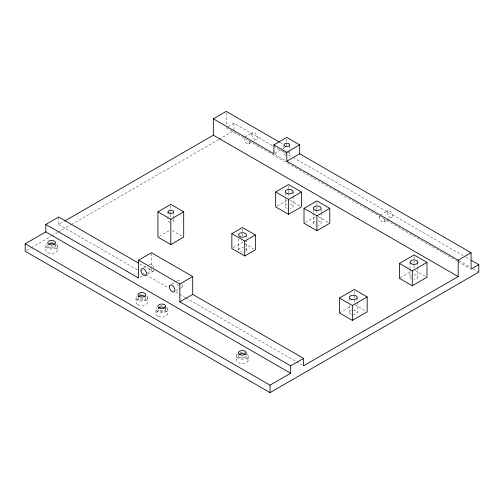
<?xml version="1.0" encoding="UTF-8"?>
<svg xmlns="http://www.w3.org/2000/svg" width="504" height="504" viewBox="0 0 504 504"><rect width="100%" height="100%" fill="white"/><g stroke="black" fill="none" stroke-linecap="round" stroke-linejoin="round"><path stroke-width="0.38" stroke-dasharray="2.52 1.89" d="M58.703 217.035L58.703 224.475L64.153 221.325M228.161 126.636L233.957 123.291L272.727 145.675M26.561 250.469L30.637 248.113M31.317 247.722L51.043 236.338M51.723 235.948L57.84 232.413M58.521 232.016L70.762 224.954M71.442 224.557L218.32 139.759M219.001 139.369L232.596 131.512M244.887 137.006L252.617 132.546M248.806 143.798L251.383 142.304M252.025 141.933L256.536 139.331M274.586 153.405L282.045 149.096M282.725 148.705L284.76 147.527M159.283 236.338L170.138 230.07M143.728 267.58L148.239 264.972M139.954 277.257L142.67 275.688M147.42 272.947L151.483 270.598L151.483 269.048M147.647 274.365L153.443 271.02M277.017 206.104L287.192 200.227M233.176 247.779L242.481 242.411L243.835 243.193M172.078 283.947L176.589 281.339M175.997 290.732L181.793 287.387M305.367 222.472L315.542 216.594M380.192 215.126L387.923 210.666M384.111 221.911L386.688 220.424M387.33 220.053L391.841 217.451M339.469 312.915L350.916 306.3M400.056 277.931L411.409 271.379M279.991 142.424L282.712 143.999M273.407 146.065L292.446 157.059M293.126 157.45L463.157 255.616M465.879 257.185L469.961 259.541M274.768 154.287L286.329 160.965M459.075 260.7L469.961 266.981M473.357 268.947L478.12 271.694M226.227 127.751L457.468 261.261M458.149 261.652L469.709 268.33M415.435 270.623L425.609 276.494M289.901 200.227L300.075 206.104M318.251 216.594L328.425 222.472M354.961 304.75L365.816 311.012M244.516 243.583L254.01 249.071M172.173 230.467L183.021 236.729M139.973 263.951L151.483 270.598M58.703 224.475L138.279 270.415M143.042 273.162L145.076 274.34M145.757 274.73L168.204 287.69M175.682 292.011L179.084 293.971M179.764 294.368L185.207 297.505M185.888 297.902L296.062 361.513M296.743 361.904L302.186 365.047M417.866 262.174L417.866 266.874M417.866 267.656L417.866 277.055A3.919 2.262 0 0 1 413.948 279.317M414.08 256.523L414.08 268.273M410.029 262.174L410.029 268.437M410.029 269.224L410.029 277.055M357.235 297.473L357.235 301.392M357.235 302.173L357.235 312.354A3.919 2.262 0 0 1 353.317 314.616M354.287 291.047L354.287 302.791M349.398 298.261L349.398 302.173M349.398 305.311L349.398 312.354M321.136 209.752L321.136 212.102M321.136 212.883L321.136 223.064A3.919 2.262 0 0 1 318.232 225.25M316.896 202.501L316.896 209.551M316.896 210.332L316.896 214.244M313.299 209.752L313.299 212.102M313.299 212.883L313.299 223.064A3.919 2.262 0 0 0 316.203 225.25M293.108 191.633L293.108 195.552M293.108 196.333L293.108 206.514A3.919 2.262 0 0 1 290.203 208.7M289.617 145.612L289.617 149.329M289.617 150.072L289.617 153.796M288.546 186.133L288.546 192.396M288.546 193.183L288.546 197.877M286.795 138.915L286.795 145.612M285.27 193.202L285.27 195.552M285.27 198.683L285.27 206.514M283.966 145.612L283.966 149.329M283.966 150.072L283.966 153.796M248.132 356.139L248.132 360.606A5.834 3.364 0 0 1 238.909 362.974A5.834 3.364 0 0 1 239.967 357.172A5.834 3.364 0 0 1 248.132 360.606M246.399 234.971L246.399 238.883M246.399 239.671L246.399 249.852M242.481 229.099L242.481 236.143M238.562 238.883L238.562 249.852A3.919 2.262 0 0 0 243.495 252.038M236.534 355.433L236.534 359.9M233.957 123.291L233.957 130.731M226.227 112.946L226.227 125.414M173.641 211.825L173.641 220.752M170.818 205.916L170.818 210.514M170.818 211.283L170.818 213.583M170.818 214.351L170.818 218.182M167.989 211.825L167.989 216.285M167.989 217.035L167.989 220.752M167.58 308.87L167.58 313.331M165.715 307.799L165.715 309.286M156.007 309.708L156.007 314.168M151.483 253.518L151.483 268.273M147.653 297.757L147.653 302.217M135.992 297.757L135.992 302.217M57.45 245.675L57.45 250.142A5.834 3.364 0 0 1 48.699 253.058A5.834 3.364 0 0 1 48.699 247.225A5.834 3.364 0 0 1 57.45 250.142M55.535 244.188L55.535 245.675M45.788 245.675L45.788 250.142M353.317 310.092A3.919 2.262 0 0 1 357.235 312.354M351.357 314.313A3.919 2.262 0 0 1 351.357 310.395M413.948 274.793A3.919 2.262 0 0 1 417.866 277.055M411.176 278.655A3.919 2.262 0 0 1 411.176 275.455M172.815 219.599A2.822 1.632 0 0 1 172.229 222.163M170.087 222.327A2.822 1.632 0 0 1 168.821 219.599M288.206 152.378A2.822 1.632 0 0 1 288.206 155.207M286.064 155.371A2.822 1.632 0 0 1 283.991 154.004A2.822 1.632 0 0 1 285.384 152.378M384.829 219.24A3.919 2.262 60 0 1 382.152 221.722A3.919 2.262 60 0 1 379.474 216.147M249.524 141.12A3.919 2.262 60 0 1 246.847 143.602A3.919 2.262 60 0 1 244.169 138.027M182.511 284.71A3.919 2.262 60 0 1 180.552 287.494M178.454 285.963A3.919 2.262 60 0 1 177.439 284.206M177.439 281.005A3.919 2.262 60 0 1 181.219 282.019M154.161 269.999A3.919 2.262 60 0 1 151.849 271.007A3.919 2.262 60 0 1 149.09 267.838M149.09 264.638A3.919 2.262 60 0 1 153.884 267.41M55.402 245.089A3.919 2.262 0 0 1 51.616 247.936A3.919 2.262 0 0 1 47.83 245.089M145.606 297.171A3.919 2.262 0 0 1 141.819 300.019A3.919 2.262 0 0 1 138.039 297.171M165.583 308.7A3.919 2.262 0 0 1 161.797 311.548A3.919 2.262 0 0 1 158.01 308.7M246.122 355.2A3.919 2.262 0 0 1 242.336 358.048A3.919 2.262 0 0 1 238.549 355.2M56.669 243.993A5.834 3.364 0 0 1 51.616 249.045A5.834 3.364 0 0 1 46.57 243.993M50.11 242.424A5.834 3.364 0 0 1 54.533 242.758M146.872 296.075A5.834 3.364 0 0 1 141.819 301.121A5.834 3.364 0 0 1 136.773 296.075M138.909 294.84A5.834 3.364 0 0 1 143.331 294.506M166.446 307.251A5.834 3.364 0 0 1 162.521 312.625A5.834 3.364 0 0 1 156.423 307.982M159.598 306.167A5.834 3.364 0 0 1 164.058 306.186M246.866 353.669A5.834 3.364 0 0 1 246.387 358.212A5.834 3.364 0 0 1 238.505 358.325A5.834 3.364 0 0 1 237.617 353.808M239.967 352.712A5.834 3.364 0 0 1 245.763 353.065M245.87 248.718A3.919 2.262 0 0 1 245.87 250.979M238.562 249.852A3.919 2.262 0 0 1 243.495 247.666M318.232 220.884A3.919 2.262 0 0 1 321.136 223.064M313.299 223.064A3.919 2.262 0 0 1 316.203 220.884M290.203 204.328A3.919 2.262 0 0 1 293.108 206.514M287.23 208.473A3.919 2.262 0 0 1 287.23 204.555M387.116 212.455A3.919 2.262 60 0 0 391.268 217.627A3.919 2.262 60 0 0 391.268 212.083A3.919 2.262 60 0 0 387.116 212.455M251.805 134.341A3.919 2.262 60 0 0 255.963 139.507A3.919 2.262 60 0 0 255.963 133.97A3.919 2.262 60 0 0 251.805 134.341M137.699 304.599A5.834 3.364 0 0 0 147.452 303.093A5.834 3.364 0 0 0 140.314 298.966A5.834 3.364 0 0 0 137.699 304.599M158.218 316.411A5.834 3.364 0 0 0 167.574 314.212A5.834 3.364 0 0 0 159.598 310.634A5.834 3.364 0 0 0 158.218 316.411"/><path stroke-width="0.76" d="M213.343 118.824L273.905 153.796L273.905 144.868L286.795 152.303L286.795 161.236L458.18 260.184L458.18 276.551L213.343 135.192L213.343 118.824L226.227 111.384L279.31 142.034M45.82 224.475L138.6 278.038L138.6 260.184L179.833 283.991L179.833 301.846L290.657 365.828L290.657 373.269L45.82 231.909L45.82 224.475L58.703 217.035L138.619 263.17M471.316 260.329L478.8 264.65L478.8 272.091L270.043 392.616L25.2 251.257L25.2 243.816L45.82 231.909M64.833 220.935L213.343 135.192M157.928 211.825L170.818 204.385L183.702 211.825L183.702 237.119L170.818 244.56L157.928 237.119L157.928 211.825L170.818 219.265L183.702 211.825M273.905 144.868L286.795 137.428L299.678 144.868L299.678 153.796L471.07 252.743L471.07 269.111L478.8 264.65M286.795 152.303L299.678 144.868M286.795 161.236L299.678 153.796M138.6 260.184L151.483 252.743L192.723 276.551L192.723 294.405L303.547 358.388L303.547 365.828L458.18 276.551M275.663 192.005L288.546 184.565L301.436 192.005L301.436 206.886L288.546 214.326L275.663 206.886L275.663 192.005L288.546 199.445L301.436 192.005M231.846 233.667L242.481 227.531L255.364 234.971L255.364 249.852L244.736 255.988L231.846 248.548L231.846 233.667L244.736 241.107L255.364 234.971M304.013 208.373L316.896 200.932L329.786 208.373L329.786 223.253L316.896 230.693L304.013 223.253L304.013 208.373L316.896 215.813L329.786 208.373M179.833 283.991L192.723 276.551M179.833 301.846L192.723 294.405M339.469 298.034L354.287 289.479L367.17 296.919L367.17 311.8L352.353 320.355L339.469 312.915L339.469 298.034L352.353 305.474L367.17 296.919M399.389 263.441L414.08 254.955L426.964 262.395L426.964 277.276L412.272 285.755L399.389 278.321L399.389 263.441L412.272 270.881L426.964 262.395M458.18 260.184L471.07 252.743M290.657 365.828L303.547 358.388M25.2 243.816L270.043 385.176L290.657 373.269M412.272 270.881L412.272 285.755M352.353 305.474L352.353 320.355M316.896 215.813L316.896 230.693M288.546 199.445L288.546 214.326M270.043 385.176L270.043 392.616M244.736 241.107L244.736 255.988M170.818 219.265L170.818 244.56M48.844 244.075A3.919 2.262 0 0 1 54.388 244.075M138.43 296.623A3.919 2.262 0 0 1 145.215 296.623M158.401 308.158A3.919 2.262 0 0 1 165.186 308.158M238.94 354.652A3.919 2.262 0 0 1 245.732 354.652M351.357 299.433A3.919 2.262 0 0 0 357.235 297.473A3.919 2.262 0 0 0 351.357 295.514A3.919 2.262 0 0 0 351.357 299.433M411.176 263.775A3.919 2.262 0 0 0 417.734 262.76A3.919 2.262 0 0 0 412.934 259.988A3.919 2.262 0 0 0 411.176 263.775M168.821 212.978A2.822 1.632 0 0 0 173.546 212.247A2.822 1.632 0 0 0 170.087 210.25A2.822 1.632 0 0 0 168.821 212.978M285.384 146.28A2.822 1.632 0 0 0 289.617 144.868A2.822 1.632 0 0 0 285.384 143.451A2.822 1.632 0 0 0 285.384 146.28M169.331 286.858A3.919 2.262 60 0 0 173.489 292.024A3.919 2.262 60 0 0 173.489 286.486A3.919 2.262 60 0 0 169.331 286.858M140.981 270.49A3.919 2.262 60 0 0 145.139 275.656A3.919 2.262 60 0 0 145.139 270.119A3.919 2.262 60 0 0 140.981 270.49M49.657 244.661A3.919 2.262 0 0 0 55.535 242.701A3.919 2.262 0 0 0 49.657 240.742A3.919 2.262 0 0 0 49.657 244.661M139.054 296.377A3.919 2.262 0 0 0 145.606 295.363A3.919 2.262 0 0 0 140.805 292.597A3.919 2.262 0 0 0 139.054 296.377M159.025 307.913A3.919 2.262 0 0 0 165.583 306.898A3.919 2.262 0 0 0 160.782 304.126A3.919 2.262 0 0 0 159.025 307.913M239.564 354.413A3.919 2.262 0 0 0 246.122 353.399A3.919 2.262 0 0 0 241.322 350.626A3.919 2.262 0 0 0 239.564 354.413M240.521 236.93A3.919 2.262 0 0 0 246.399 234.971A3.919 2.262 0 0 0 240.521 233.012A3.919 2.262 0 0 0 240.521 236.93M315.258 210.149A3.919 2.262 0 0 0 321.136 208.19A3.919 2.262 0 0 0 315.258 206.231A3.919 2.262 0 0 0 315.258 210.149M287.23 193.593A3.919 2.262 0 0 0 293.108 191.633A3.919 2.262 0 0 0 287.23 189.674A3.919 2.262 0 0 0 287.23 193.593"/></g></svg>
